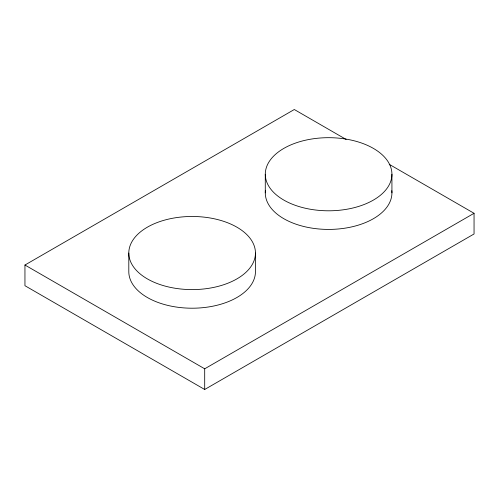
<?xml version="1.0" encoding="UTF-8"?>
<svg xmlns="http://www.w3.org/2000/svg" width="499" height="499" viewBox="0 0 499 499"><rect width="100%" height="100%" fill="white"/><g stroke="black" fill="none" stroke-linecap="round" stroke-linejoin="round"><path stroke-width="0.75" d="M389.226 164.321L474.05 213.291L474.05 233.975L204.696 389.482L24.95 285.709L24.95 265.025L294.304 109.518L346.138 139.446M24.95 265.025L204.696 368.805L474.05 213.291M391.927 174.245A63.323 36.558 0 0 1 296.942 205.9A63.323 36.558 0 0 1 296.942 142.583A63.323 36.558 0 0 1 391.927 174.245L391.927 192.857M265.281 174.245L265.281 192.857M255.451 253.037A63.323 36.558 0 0 1 160.466 284.698A63.323 36.558 0 0 1 160.466 221.375A63.323 36.558 0 0 1 255.451 253.037L255.451 271.649A63.323 36.558 0 0 1 192.127 308.207A63.323 36.558 0 0 1 128.804 271.649L128.804 253.037M204.696 368.805L204.696 389.482M391.815 190.655A63.323 36.558 0 0 1 328.604 229.415A63.323 36.558 0 0 1 265.399 190.655"/></g></svg>
